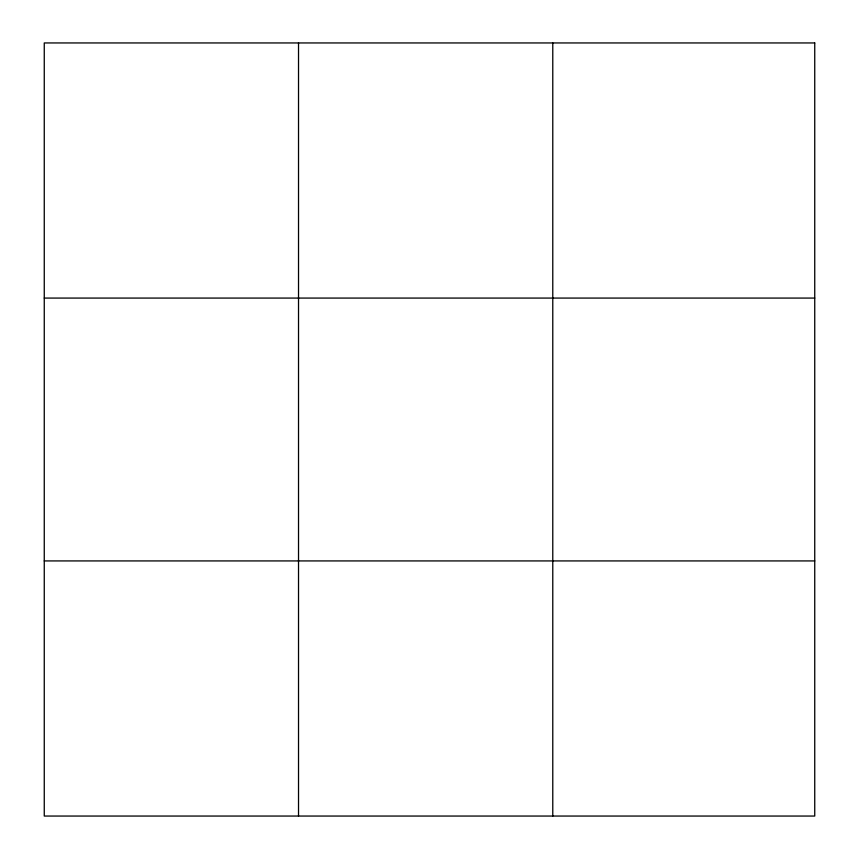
<?xml version="1.0" encoding="UTF-8"?>
<svg xmlns="http://www.w3.org/2000/svg" width="859" height="859" viewBox="0 0 859 859"><rect width="100%" height="100%" fill="white"/><g stroke="black" fill="none" stroke-linecap="round" stroke-linejoin="round"><path stroke-width="1.29" d="M298.524 42.95L298.524 816.05M552.777 42.95L552.777 816.05M44.26 298.073L814.74 298.073M44.26 560.927L814.74 560.927M814.74 42.95L814.74 816.05L44.26 816.05L44.26 42.95L814.74 42.95"/></g></svg>
